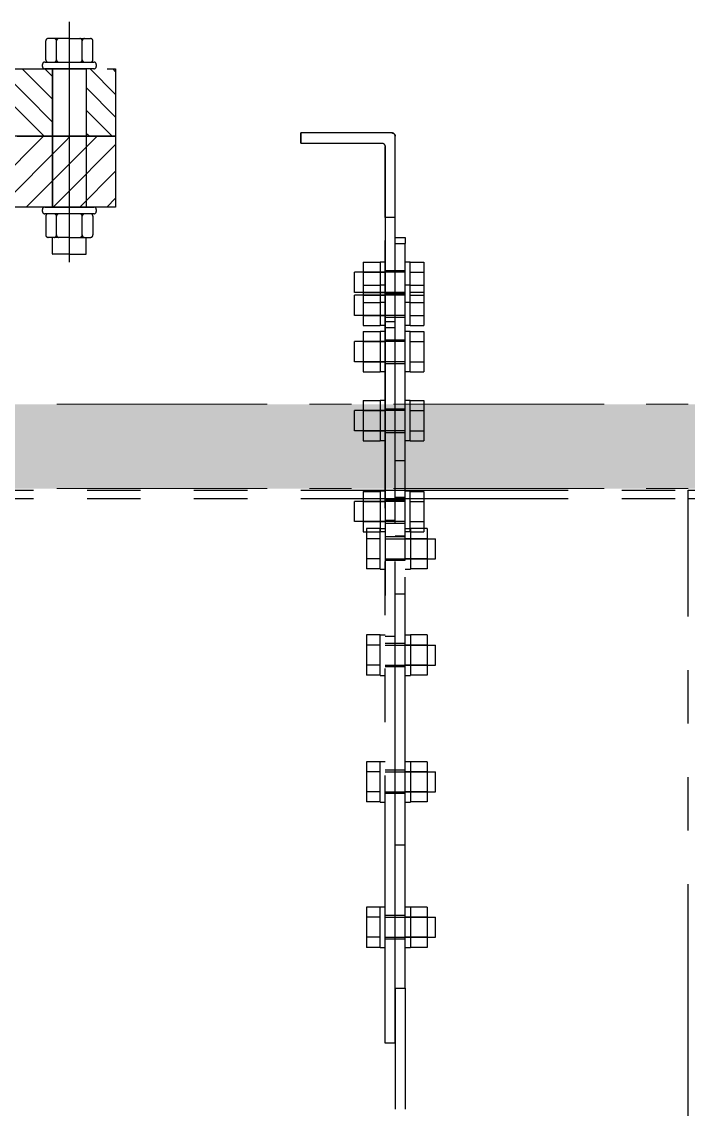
# Model space of a CAD drawing. Header units: millimetres. Extents: x -46397 to 283259, y -8690 to 23983.
# Drawn here: x 265593 to 265989, y 4138 to 4783 of the extents above; entities that cross this region are included whole.
import ezdxf
from ezdxf.enums import TextEntityAlignment as Align

# ---------------------------------------------------------------- set-up
doc = ezdxf.new("R2010")
doc.units = ezdxf.units.MM
doc.linetypes.add('CENTER', pattern=[2, 1.25, -0.25, 0.25, -0.25])
doc.linetypes.add('PHANTOM', pattern=[63.50000000000001, 31.75, -6.35, 6.35, -6.35, 6.35, -6.35])
doc.layers.add('DUONGTAM', color=1, linetype='CENTER', lineweight=0)
doc.styles.add('Tahoma', font='tahoma.ttf')
doc.styles.add('Text_nameplate', font='arial.ttf', dxfattribs={"width": 0.9, "height": 2.5})

# ---------------------------------------------------------------- blocks, each defined once
blk = doc.blocks.new('BO-1')
at = {"color": 251, "linetype": 'PHANTOM', "ltscale": 5}
for p, q in [((-1867.50000006042, 1125.377322271425), (-1867.50000006042, 1267.948230716157)), ((-1881.50000006042, 1245.432291718266), (-1881.50000006042, 1256.567708385905)), ((-1867.50000006042, 1258.000000052083), (-1880.067708395392, 1258.000000052085)), ((-1876.222527103469, 1258.00000005209), (-1876.317018332309, 1257.974681203628)), ((-1875.514181497711, 1258.000000052084), (-1875.992767447955, 1257.871763333207)), ((-1874.805835891922, 1258.000000052086), (-1875.766082690825, 1257.742702697785)), ((-1874.097490286164, 1258.000000052081), (-1875.591823091963, 1257.599594783538)), ((-1874.641907411482, 1257.664323289977), (-1875.454247515154, 1257.446657415219)), ((-1874.87810300992, 1257.411234237088), (-1875.345909841737, 1257.285885774286)), ((-1875.012837516697, 1257.185331601778), (-1875.262909943413, 1257.118324896983)), ((-1875.094080614304, 1256.973761946341), (-1875.203293201572, 1256.944498521785)), ((-1875.138178875786, 1256.772145219761), (-1875.166437804321, 1256.764573262686)), ((-1875.152844005032, 1245.432291718264), (-1875.15284400509, 1256.567708385903)), ((-1867.50000006042, 1258.000000052083), (-1854.932291725447, 1258.000000052083)), ((-1860.902509834705, 1258.000000052088), (-1859.408177028876, 1257.599594783543)), ((-1860.358092709415, 1257.664323289987), (-1859.545752605714, 1257.446657415224)), ((-1860.194164228917, 1258.000000052085), (-1859.233917430043, 1257.74270269779)), ((-1860.121897110948, 1257.411234237097), (-1859.654090279102, 1257.285885774293)), ((-1859.9871626042, 1257.185331601785), (-1859.737090177456, 1257.11832489699)), ((-1859.905919506535, 1256.973761946349), (-1859.796706919296, 1256.944498521792)), ((-1859.861821245053, 1256.772145219768), (-1859.833562316548, 1256.764573262692)), ((-1859.847156115837, 1245.432291718263), (-1859.847156115778, 1256.567708385902)), ((-1859.485818623129, 1258.000000052084), (-1859.007232672884, 1257.87176333321)), ((-1858.77747301737, 1258.00000005209), (-1858.68298178853, 1257.974681203631)), ((-1853.50000006042, 1245.432291718263), (-1853.50000006042, 1256.567708385902)), ((-2480.000000060187, 1240.000000004466), (-1840.00000006042, 1240.000000055165)), ((-1922.50909303411, 1240.000000055124), (-1882.509092981956, 1200.000000002912)), ((-1909.038708852517, 1240.000000055182), (-1877.50000006039, 1208.461291263114)), ((-1895.568324670865, 1240.000000055124), (-1877.500000060449, 1221.931675444708)), ((-1883.50000006042, 1241.432291718542), (-1883.50000006042, 1242.567708385781)), ((-1882.09794048933, 1240.000000055182), (-1877.50000006039, 1235.402059626301)), ((-1882.067708394112, 1244.000000052224), (-1867.50000006042, 1244.000000052225)), ((-1867.50000006042, 1240.000000052225), (-1882.067708394141, 1240.000000052224)), ((-1877.50000006042, 1240.000000052235), (-1857.50000006042, 1240.000000052235)), ((-1877.50000006042, 1157.999999950865), (-1877.50000006042, 1240.000000052235)), ((-1877.50000006042, 1240.000000052082), (-1877.50000006042, 1157.999999947803)), ((-1876.222527103586, 1244.000000052076), (-1876.31701833228, 1244.025318900497)), ((-1875.514181497827, 1244.000000052081), (-1875.992767447955, 1244.128236770928)), ((-1874.805835892068, 1244.000000052086), (-1875.766082690825, 1244.257297406352)), ((-1874.09749028628, 1244.000000052084), (-1875.591823091992, 1244.4004053206)), ((-1874.641907411482, 1244.335676814153), (-1875.454247515183, 1244.553342688921)), ((-1874.878103009862, 1244.588765867037), (-1875.345909841766, 1244.714114329854)), ((-1875.012837516639, 1244.814668502344), (-1875.262909943442, 1244.881675207157)), ((-1875.094080614275, 1245.02623815778), (-1875.203293201601, 1245.055501582356)), ((-1875.138178875757, 1245.22785488436), (-1875.16643780435, 1245.235426841456)), ((-1867.50000006042, 1244.000000052225), (-1852.932291726727, 1244.000000052224)), ((-1852.932291726698, 1240.000000052224), (-1867.50000006042, 1240.000000052225)), ((-1860.902509834646, 1244.000000052086), (-1859.408177028876, 1244.400405320614)), ((-1860.358092709357, 1244.33567681418), (-1859.545752605714, 1244.553342688936)), ((-1860.194164228888, 1244.000000052081), (-1859.233917430043, 1244.257297406364)), ((-1860.121897110977, 1244.588765867059), (-1859.654090279131, 1244.714114329869)), ((-1859.98716260423, 1244.814668502365), (-1859.737090177427, 1244.881675207173)), ((-1859.905919506564, 1245.0262381578), (-1859.796706919267, 1245.055501582372)), ((-1859.86182124514, 1245.227854884378), (-1859.833562316548, 1245.235426841473)), ((-1859.485818623099, 1244.000000052083), (-1859.007232672942, 1244.128236770938)), ((-1858.777473017311, 1244.000000052085), (-1858.682981788617, 1244.025318900504)), ((-1857.50000006042, 1240.000000052235), (-1857.50000006042, 1157.999999950856)), ((-1857.50000006042, 1240.000000052082), (-1857.50000006042, 1157.999999947803)), ((-1855.157172126084, 1240.000000055124), (-1840.000000060565, 1224.842827989605)), ((-1851.50000006042, 1242.567708385781), (-1851.50000006042, 1241.432291718542)), ((-1841.686787944433, 1240.000000055066), (-1840.000000060565, 1238.313212171198)), ((-1840.00000006042, 1240.000000055165), (-1840.000000060652, 1157.999999950857)), ((-1857.500000060449, 1228.872443807895), (-1840.000000060507, 1211.372443807953)), ((-1857.500000060449, 1215.402059626301), (-1842.097940437059, 1200.00000000297)), ((-1857.500000060449, 1201.931675444708), (-1855.568324618769, 1200.000000003028)), ((-1840.00000006042, 1200.000000003011), (-2480.000000060187, 1200.000000003011)), ((-1924.864339106367, 1157.999999950838), (-1882.864339054184, 1200.000000003014)), ((-1908.954436529661, 1157.999999950852), (-1870.00000006039, 1196.954436420115)), ((-1898.50000006042, 1200.000000003011), (-1840.000000060652, 1200.000000003011)), ((-1883.500000060303, 1200.000000003011), (-1883.500000060303, 1200.000000003011)), ((-1870.00000006039, 1196.954436420115), (-1866.954436477507, 1200.000000002999)), ((-1870.00000006042, 1181.044533843416), (-1851.044533900829, 1200.000000003006)), ((-1870.00000006039, 1165.134631266724), (-1840.00000006039, 1195.134631266724)), ((-1893.044533952983, 1157.999999950845), (-1870.00000006042, 1181.044533843416)), ((-1861.224728799571, 1157.999999950845), (-1840.00000006039, 1179.224728690025)), ((-1877.134631376277, 1157.999999950838), (-1870.00000006039, 1165.134631266724)), ((-1845.314826222864, 1157.999999950845), (-1840.00000006039, 1163.314826113333)), ((-1840.000000060652, 1157.999999950857), (-1931.500000060536, 1157.999999950857)), ((-1883.50000006042, 1155.432291617186), (-1883.50000006042, 1156.567708284425)), ((-1882.067708394141, 1157.999999950868), (-1867.50000006042, 1157.99999995087)), ((-1857.50000006042, 1157.999999950856), (-1877.50000006042, 1157.999999950865)), ((-1867.50000006042, 1157.99999995087), (-1852.932291726727, 1157.999999950868)), ((-1851.50000006042, 1156.567708284425), (-1851.50000006042, 1155.432291617186)), ((-1867.50000006042, 1153.99999995087), (-1882.067708394141, 1153.999999950868)), ((-1881.500000060449, 1152.567708281659), (-1881.500000060449, 1141.432291613989)), ((-1876.222527103702, 1153.999999947777), (-1876.317018332309, 1153.97468109938)), ((-1875.514181497914, 1153.999999947778), (-1875.992767447984, 1153.871763228952)), ((-1874.805835892126, 1153.99999994778), (-1875.766082690854, 1153.742702593528)), ((-1874.097490286338, 1153.999999947782), (-1875.591823091992, 1153.59959467928)), ((-1874.641907411366, 1153.664323185749), (-1875.454247515154, 1153.446657310961)), ((-1874.878103009833, 1153.411234132859), (-1875.345909841766, 1153.285885670027)), ((-1875.01283751661, 1153.185331497548), (-1875.262909943442, 1153.118324792724)), ((-1875.094080614246, 1152.973761842111), (-1875.203293201601, 1152.944498417526)), ((-1875.138178875728, 1152.772145115531), (-1875.16643780435, 1152.764573158426)), ((-1875.152844005002, 1141.432291613959), (-1875.152844005119, 1152.567708281658)), ((-1852.932291726727, 1153.999999950868), (-1867.50000006042, 1153.99999995087)), ((-1854.932291625882, 1153.99999994782), (-1867.50000006042, 1153.999999947821)), ((-1860.90250983453, 1153.999999947784), (-1859.408177028876, 1153.59959467928)), ((-1860.358092709474, 1153.664323185751), (-1859.545752605685, 1153.446657310962)), ((-1860.194164228742, 1153.999999947782), (-1859.233917430043, 1153.742702593529)), ((-1860.121897111036, 1153.41123413286), (-1859.654090279102, 1153.285885670028)), ((-1859.987162604288, 1153.185331497549), (-1859.737090177427, 1153.118324792725)), ((-1859.905919506622, 1152.973761842113), (-1859.796706919267, 1152.944498417527)), ((-1859.86182124514, 1152.772145115532), (-1859.833562316519, 1152.764573158427)), ((-1859.847156115866, 1141.432291613956), (-1859.847156115749, 1152.567708281656)), ((-1859.485818622954, 1153.99999994778), (-1859.007232672884, 1153.871763228952)), ((-1858.777473017166, 1153.999999947778), (-1858.682981788559, 1153.97468109938)), ((-1853.50000006042, 1152.567708281656), (-1853.50000006042, 1141.432291613985)), ((-1867.500000060449, 1139.999999947808), (-1880.067708394869, 1139.999999947824)), ((-1877.50000006042, 1130.199999950871), (-1877.50000006042, 1139.999999947821)), ((-1876.222527103702, 1139.999999947808), (-1876.317018332338, 1140.025318796208)), ((-1875.514181497914, 1139.999999947806), (-1875.992767447984, 1140.128236666638)), ((-1874.805835892155, 1139.999999947811), (-1875.766082690854, 1140.257297302061)), ((-1874.097490286367, 1139.999999947809), (-1875.591823092022, 1140.40040521631)), ((-1874.641907411366, 1140.335676709824), (-1875.454247515212, 1140.553342584629)), ((-1874.878103009803, 1140.588765762719), (-1875.345909841766, 1140.714114225563)), ((-1875.01283751658, 1140.814668398032), (-1875.262909943471, 1140.881675102866)), ((-1875.094080614246, 1141.026238053471), (-1875.20329320163, 1141.055501478063)), ((-1875.138178875728, 1141.227854780053), (-1875.166437804379, 1141.235426737164)), ((-1867.50000006042, 1139.999999947808), (-1854.932291726, 1139.99999994782)), ((-1860.902509834588, 1139.999999947798), (-1859.408177028847, 1140.400405216319)), ((-1860.358092709474, 1140.335676709843), (-1859.545752605685, 1140.553342584639)), ((-1860.1941642288, 1139.999999947801), (-1859.233917430014, 1140.257297302069)), ((-1860.121897111065, 1140.588765762734), (-1859.654090279102, 1140.714114225573)), ((-1859.987162604288, 1140.814668398045), (-1859.737090177397, 1140.881675102877)), ((-1859.905919506622, 1141.026238053484), (-1859.796706919238, 1141.055501478074)), ((-1859.861821245169, 1141.227854780065), (-1859.833562316519, 1141.235426737175)), ((-1859.485818623012, 1139.999999947803), (-1859.007232672913, 1140.128236666644)), ((-1858.777473017253, 1139.999999947797), (-1858.682981788559, 1140.025318796212)), ((-1857.50000006042, 1130.199999950871), (-1857.50000006042, 1139.999999947796)), ((-1867.50000006042, 1129.999999950871), (-1877.300000060408, 1129.999999950871)), ((-1867.50000006042, 1129.999999950871), (-1857.700000060402, 1129.999999950871))]:
    blk.add_line(p, q, dxfattribs=at)
at = {"color": 251, "linetype": 'PHANTOM', "ltscale": 5, "extrusion": (2.288475490443933e-17, 1, 0)}
for p, q in [((-1730.032683191996, 1195.999910578276), (-1730.032683191996, 1201.999910578276)), ((-1676.032683191996, 1201.999910578276), (-1730.032683191996, 1201.999910578276)), ((-1730.032683191996, 1195.999910578276), (-1724.034517256747, 1195.999910578276)), ((-1724.034517256747, 1195.999910578276), (-1682.032683191996, 1195.999910578276)), ((-1680.032683191996, 1193.999910578276), (-1680.032683191996, 1086.278233945444)), ((-1674.032683191996, 1086.278233945444), (-1674.032683191996, 1199.999910578276)), ((-1674.032683191996, 1139.999999999963), (-1668.032683191996, 1139.999999999963)), ((-1674.032683191996, 985.9008071523408), (-1674.032683191996, 1136.441992159577)), ((-1674.032683191996, 1136.441992159577), (-1668.032683191996, 1136.441992159577)), ((-1668.032683191996, 1139.999999999963), (-1668.032683191996, 1136.441992159576)), ((-1668.032683191996, 985.9008071523408), (-1668.032683191996, 1136.441992159577)), ((-1693.032683191966, 1125.346187185535), (-1693.032683191966, 1119.368687185535)), ((-1693.032683191966, 1125.346187185535), (-1683.032683191966, 1125.346187185535)), ((-1683.032683191966, 1125.391187185534), (-1683.032683191966, 1101.391187185534)), ((-1680.032683191966, 1125.391187185535), (-1683.032683191966, 1125.391187185535)), ((-1665.032683191966, 1125.391187185535), (-1668.032683191966, 1125.391187185535)), ((-1665.032683191966, 1101.391187185535), (-1665.032683191966, 1125.391187185535)), ((-1665.032683191966, 1125.346187185535), (-1657.032683191966, 1125.346187185535)), ((-1657.032683191966, 1125.346187185535), (-1657.032683191966, 1119.368687185535)), ((-1698.254598082131, 1107.391187185534), (-1698.254598082131, 1119.391187185534)), ((-1693.032683191966, 1119.391187185534), (-1698.254598082131, 1119.391187185534)), ((-1668.032683191996, 1119.391187185534), (-1693.032683191966, 1119.391187185534)), ((-1693.032683191966, 1119.391187185535), (-1680.032683191966, 1119.391187185535)), ((-1693.032683191966, 1119.368687185535), (-1693.032683191966, 1107.413687185535)), ((-1693.032683191966, 1119.368687185535), (-1683.032683191966, 1119.368687185535)), ((-1680.032683191996, 1120.391187185534), (-1674.032683191996, 1120.391187185534)), ((-1674.032683191996, 1120.391187185534), (-1668.032683191996, 1120.391187185534)), ((-1665.032683191966, 1119.368687185535), (-1657.032683191966, 1119.368687185535)), ((-1657.032683191966, 1119.368687185535), (-1657.032683191966, 1107.413687185535)), ((-1693.032683191966, 1111.658457609801), (-1683.032683191966, 1111.658457609801)), ((-1680.032683191996, 1111.703457609802), (-1683.032683191996, 1111.703457609802)), ((-1665.032683191996, 1111.703457609802), (-1668.032683191996, 1111.703457609802)), ((-1665.032683191966, 1111.658457609801), (-1657.032683191966, 1111.658457609801)), ((-1693.032683191966, 1107.391187185534), (-1698.254598082131, 1107.391187185534)), ((-1698.254598082131, 1093.703457609801), (-1698.254598082131, 1105.703457609801)), ((-1693.032683191996, 1105.703457609801), (-1698.254598082131, 1105.703457609801)), ((-1693.032683191966, 1107.413687185535), (-1693.032683191966, 1101.436187185535)), ((-1693.032683191966, 1107.413687185535), (-1683.032683191966, 1107.413687185535)), ((-1668.032683191996, 1107.391187185534), (-1693.032683191966, 1107.391187185534)), ((-1693.032683191966, 1107.391187185535), (-1680.032683191966, 1107.391187185535)), ((-1668.032683191996, 1105.703457609801), (-1693.032683191996, 1105.703457609801)), ((-1693.032683191996, 1105.703457609802), (-1680.032683191996, 1105.703457609802)), ((-1693.032683191966, 1105.680957609802), (-1683.032683191966, 1105.680957609802)), ((-1680.032683191996, 1106.703457609801), (-1674.032683191996, 1106.703457609801)), ((-1680.032683191996, 1106.391187185533), (-1674.032683191996, 1106.391187185533)), ((-1674.032683191996, 1106.703457609801), (-1668.032683191996, 1106.703457609801)), ((-1674.032683191996, 1106.391187185533), (-1668.032683191996, 1106.391187185533)), ((-1665.032683191966, 1107.413687185535), (-1657.032683191966, 1107.413687185535)), ((-1665.032683191966, 1105.6809576098), (-1657.032683191966, 1105.6809576098)), ((-1657.032683191966, 1107.413687185535), (-1657.032683191966, 1101.436187185535)), ((-1693.032683191966, 1101.436187185534), (-1693.032683191966, 1093.725957609802)), ((-1693.032683191966, 1101.436187185535), (-1683.032683191966, 1101.436187185535)), ((-1683.032683191966, 1101.391187185533), (-1683.032683191966, 1087.703457609801)), ((-1680.032683191966, 1101.391187185535), (-1683.032683191966, 1101.391187185535)), ((-1665.032683191966, 1101.391187185535), (-1668.032683191966, 1101.391187185535)), ((-1665.032683191966, 1101.436187185535), (-1657.032683191966, 1101.436187185535)), ((-1665.032683191966, 1087.703457609795), (-1665.032683191966, 1101.391187185534)), ((-1657.032683191966, 1101.436187185534), (-1657.032683191966, 1093.7259576098)), ((-1693.032683191996, 1093.703457609801), (-1698.254598082131, 1093.703457609801)), ((-1693.032683191966, 1093.725957609803), (-1693.032683191966, 1087.748457609803)), ((-1693.032683191966, 1093.725957609803), (-1683.032683191966, 1093.725957609803)), ((-1668.032683191996, 1093.703457609801), (-1693.032683191996, 1093.703457609801)), ((-1693.032683191996, 1093.703457609802), (-1680.032683191996, 1093.703457609802)), ((-1680.032683191996, 1092.7034576098), (-1674.032683191996, 1092.7034576098)), ((-1674.032683191996, 1092.7034576098), (-1668.032683191996, 1092.7034576098)), ((-1665.032683191966, 1093.725957609802), (-1657.032683191966, 1093.725957609802)), ((-1657.032683191966, 1093.725957609802), (-1657.032683191966, 1087.748457609802)), ((-1693.032683191966, 1087.748457609803), (-1683.032683191966, 1087.748457609803)), ((-1693.032683191966, 1084.163993369586), (-1693.032683191966, 1078.186493369585)), ((-1693.032683191966, 1084.163993369586), (-1683.032683191966, 1084.163993369586)), ((-1680.032683191996, 1087.703457609802), (-1683.032683191996, 1087.703457609802)), ((-1683.032683191966, 1084.208993369586), (-1683.032683191966, 1060.208993369586)), ((-1680.032683191966, 1084.208993369587), (-1683.032683191966, 1084.208993369587)), ((-1674.032683191996, 1089.999999999963), (-1680.032683191996, 1089.999999999963)), ((-1680.032683191996, 1086.278233945443), (-1680.032683191996, 903.2559379734171)), ((-1674.032683191996, 1086.278233945444), (-1680.032683191996, 1086.278233945444)), ((-1665.032683191996, 1087.703457609802), (-1668.032683191996, 1087.703457609802)), ((-1665.032683191996, 1084.20899336959), (-1668.032683191996, 1084.20899336959)), ((-1665.032683191966, 1087.748457609802), (-1657.032683191966, 1087.748457609802)), ((-1665.032683191966, 1060.208993369589), (-1665.032683191966, 1084.208993369589)), ((-1665.032683191966, 1084.163993369589), (-1657.032683191966, 1084.163993369589)), ((-1657.032683191966, 1084.163993369589), (-1657.032683191966, 1078.186493369588)), ((-1698.254598082131, 1066.208993369587), (-1698.254598082131, 1078.208993369587)), ((-1693.032683191966, 1078.208993369587), (-1698.254598082131, 1078.208993369587)), ((-1668.032683191996, 1078.208993369587), (-1693.032683191966, 1078.208993369587)), ((-1693.032683191966, 1078.208993369587), (-1680.032683191966, 1078.208993369587)), ((-1693.032683191966, 1078.186493369587), (-1693.032683191966, 1066.231493369587)), ((-1693.032683191966, 1078.186493369587), (-1683.032683191966, 1078.186493369587)), ((-1680.032683191996, 1079.208993369587), (-1674.032683191996, 1079.208993369587)), ((-1674.032683191996, 1079.208993369587), (-1668.032683191996, 1079.208993369587)), ((-1665.032683191966, 1078.186493369588), (-1657.032683191966, 1078.186493369588)), ((-1657.032683191966, 1078.186493369588), (-1657.032683191966, 1066.231493369588)), ((-1693.032683191966, 1066.208993369587), (-1698.254598082131, 1066.208993369587)), ((-1693.032683191966, 1066.231493369587), (-1693.032683191966, 1060.253993369586)), ((-1693.032683191966, 1066.231493369587), (-1683.032683191966, 1066.231493369587)), ((-1668.032683191996, 1066.208993369587), (-1693.032683191966, 1066.208993369587)), ((-1693.032683191966, 1066.208993369587), (-1680.032683191966, 1066.208993369587)), ((-1680.032683191996, 1065.208993369586), (-1674.032683191996, 1065.208993369586)), ((-1674.032683191996, 1065.208993369586), (-1668.032683191996, 1065.208993369586)), ((-1665.032683191966, 1066.231493369588), (-1657.032683191966, 1066.231493369588)), ((-1657.032683191966, 1066.231493369588), (-1657.032683191966, 1060.253993369588)), ((-1693.032683191966, 1060.253993369586), (-1683.032683191966, 1060.253993369586)), ((-1680.032683191966, 1060.208993369587), (-1683.032683191966, 1060.208993369587)), ((-1665.032683191996, 1060.20899336959), (-1668.032683191996, 1060.20899336959)), ((-1665.032683191966, 1060.253993369589), (-1657.032683191966, 1060.253993369589)), ((-1693.032683191966, 1043.207986407211), (-1693.032683191966, 1037.23048640721)), ((-1693.032683191966, 1043.207986407211), (-1683.032683191966, 1043.207986407211)), ((-1683.032683191966, 1043.252986407211), (-1683.032683191966, 1019.252986407211)), ((-1680.032683191966, 1043.252986407212), (-1683.032683191966, 1043.252986407212)), ((-1665.032683191996, 1043.252986407212), (-1668.032683191996, 1043.252986407212)), ((-1665.032683191966, 1019.252986407211), (-1665.032683191966, 1043.252986407211)), ((-1665.032683191966, 1043.207986407211), (-1657.032683191966, 1043.207986407211)), ((-1657.032683191966, 1043.207986407211), (-1657.032683191966, 1037.23048640721)), ((-1698.254598082131, 1025.252986407213), (-1698.254598082131, 1037.252986407213)), ((-1693.032683191966, 1037.252986407213), (-1698.254598082131, 1037.252986407213)), ((-1668.032683191996, 1037.252986407213), (-1693.032683191966, 1037.252986407213)), ((-1693.032683191966, 1037.252986407212), (-1680.032683191966, 1037.252986407212)), ((-1693.032683191966, 1037.230486407212), (-1693.032683191966, 1025.275486407212)), ((-1693.032683191966, 1037.230486407212), (-1683.032683191966, 1037.230486407212)), ((-1680.032683191996, 1038.252986407211), (-1674.032683191996, 1038.252986407211)), ((-1674.032683191996, 1038.252986407211), (-1668.032683191996, 1038.252986407211)), ((-1665.032683191966, 1037.23048640721), (-1657.032683191966, 1037.23048640721)), ((-1657.032683191966, 1037.23048640721), (-1657.032683191966, 1025.27548640721)), ((-1693.032683191966, 1025.252986407213), (-1698.254598082131, 1025.252986407213)), ((-1693.032683191966, 1025.275486407212), (-1693.032683191966, 1019.297986407211)), ((-1693.032683191966, 1025.275486407212), (-1683.032683191966, 1025.275486407212)), ((-1668.032683191996, 1025.252986407213), (-1693.032683191966, 1025.252986407213)), ((-1693.032683191966, 1025.252986407212), (-1680.032683191966, 1025.252986407212)), ((-1680.032683191996, 1024.252986407209), (-1674.032683191996, 1024.252986407209)), ((-1674.032683191996, 1024.252986407209), (-1668.032683191996, 1024.252986407209)), ((-1665.032683191966, 1025.27548640721), (-1657.032683191966, 1025.27548640721)), ((-1657.032683191966, 1025.27548640721), (-1657.032683191966, 1019.297986407209)), ((-1693.032683191966, 1019.297986407211), (-1683.032683191966, 1019.297986407211)), ((-1680.032683191966, 1019.252986407212), (-1683.032683191966, 1019.252986407212)), ((-1665.032683191996, 1019.252986407212), (-1668.032683191996, 1019.252986407212)), ((-1665.032683191966, 1019.297986407211), (-1657.032683191966, 1019.297986407211)), ((-3000.000000055094, 989.9999999999613), (-1500.000000055035, 989.9999999999613)), ((-1693.032683191996, 989.3046378167323), (-1693.032683191996, 983.3271378167315)), ((-1693.032683191996, 989.3046378167323), (-1683.032683191996, 989.3046378167323)), ((-1683.032683191996, 989.3496378167324), (-1683.032683191996, 965.3496378167324)), ((-1680.032683191996, 989.3496378167324), (-1683.032683191996, 989.3496378167324)), ((-1674.032683191996, 989.9999999999632), (-1668.032683191996, 989.9999999999632)), ((-1665.032683191996, 989.349637816736), (-1668.032683191996, 989.349637816736)), ((-1665.032683191996, 965.349637816736), (-1665.032683191996, 989.349637816736)), ((-1665.032683191996, 989.304637816736), (-1657.032683191996, 989.304637816736)), ((-1657.032683191996, 989.304637816736), (-1657.032683191996, 983.3271378167351)), ((-1500.000000055035, -989.9999999991292), (-1500.000000055035, 989.9999999999613)), ((-1500.000000054977, -989.9999999991292), (-1500.000000054977, 989.9999999999613)), ((-1500.000000054977, 989.9999999999613), (-5.49189280718565e-08, 989.9999999999613)), ((-3000.000000055094, 984.9999999999613), (-1500.000000055035, 984.9999999999613)), ((-1698.254598082131, 971.3496378167342), (-1698.254598082131, 983.3496378167342)), ((-1693.032683191996, 983.3496378167342), (-1698.254598082131, 983.3496378167342)), ((-1668.032683191996, 983.3496378167342), (-1693.032683191996, 983.3496378167342)), ((-1693.032683191996, 983.3496378167324), (-1680.032683191996, 983.3496378167324)), ((-1693.032683191996, 983.3271378167333), (-1693.032683191996, 971.3721378167334)), ((-1693.032683191996, 983.3271378167333), (-1683.032683191996, 983.3271378167333)), ((-1680.032683191996, 984.3496378167333), (-1674.032683191996, 984.3496378167333)), ((-1674.032683191996, 985.9008071523417), (-1668.032683191996, 985.9008071523417)), ((-1674.032683191996, 779.6610093394597), (-1674.032683191996, 985.9008071523417)), ((-1674.032683191996, 984.3496378167333), (-1668.032683191996, 984.3496378167333)), ((-1668.032683191996, 779.6610093394597), (-1668.032683191996, 985.9008071523417)), ((-1665.032683191996, 983.3271378167351), (-1657.032683191996, 983.3271378167351)), ((-1657.032683191996, 983.3271378167351), (-1657.032683191996, 971.3721378167352)), ((-1500.000000054977, 984.9999999999613), (-5.49189280718565e-08, 984.9999999999613)), ((-1693.032683191996, 971.3496378167342), (-1698.254598082131, 971.3496378167342)), ((-1693.032683191996, 971.3721378167334), (-1693.032683191996, 965.3946378167325)), ((-1693.032683191996, 971.3721378167334), (-1683.032683191996, 971.3721378167334)), ((-1668.032683191996, 971.3496378167342), (-1693.032683191996, 971.3496378167342)), ((-1693.032683191996, 971.3496378167324), (-1680.032683191996, 971.3496378167324)), ((-1680.032683191996, 970.3496378167315), (-1674.032683191996, 970.3496378167315)), ((-1674.032683191996, 970.3496378167324), (-1668.032683191996, 970.3496378167324)), ((-1665.032683191996, 971.3721378167352), (-1657.032683191996, 971.3721378167352)), ((-1657.032683191996, 971.3721378167352), (-1657.032683191996, 965.3946378167343)), ((-1693.032683191996, 965.3946378167325), (-1683.032683191996, 965.3946378167325)), ((-1680.032683191996, 965.3496378167324), (-1683.032683191996, 965.3496378167324)), ((-1674.032683191996, 963.0011887242104), (-1668.032683191996, 963.0011887242104)), ((-1665.032683191996, 965.349637816736), (-1668.032683191996, 965.349637816736)), ((-1665.032683191996, 965.3946378167361), (-1657.032683191996, 965.3946378167361)), ((-1674.032683191996, 903.2559379734171), (-1680.032683191996, 903.2559379734171)), ((-1674.032683191996, 779.6610093394597), (-1668.032683191996, 779.6610093394597))]:
    blk.add_line(p, q, dxfattribs=at)
at = {"color": 251, "linetype": 'PHANTOM', "ltscale": 5, "extrusion": (-2.288475490443933e-17, 1, 0)}
for p, q in [((-1730.010849102982, 1201.999910578281), (-1730.010849102982, 1196.002677100733)), ((-1676.030849127244, 1201.999910578281), (-1730.010849102982, 1201.999910578281)), ((-1730.010849102982, 1196.002677100733), (-1682.030849127244, 1196.002677100733)), ((-1680.030849127244, 1151.798377809166), (-1680.030849127244, 1194.002677100733)), ((-1674.030849127244, 1151.798377809166), (-1674.030849127244, 1199.999910578266)), ((-1680.030849127244, 661.9062383046817), (-1680.030849127244, 1151.798377809166)), ((-1674.030849127244, 1151.798377809166), (-1680.030849127244, 1151.798377809166)), ((-1674.030849127244, 661.9062383046817), (-1674.030849127244, 1151.798377809166)), ((-1674.030849127244, 1007.546025356058), (-1668.030849127244, 1007.546025356059)), ((-1668.030849127244, 694.56931201208), (-1668.030849127244, 1007.546025356059)), ((-1674.030849127244, 971.9954026728606), (-1680.030849127244, 971.9954026728606)), ((-1691.030849127244, 967.1993552653389), (-1691.030849127244, 961.221855265338)), ((-1683.030849127244, 967.1993552653389), (-1691.030849127244, 967.1993552653389)), ((-1683.030849127244, 943.2443552653408), (-1683.030849127244, 967.2443552653408)), ((-1683.030849127244, 967.2443552653408), (-1680.030849127244, 967.2443552653408)), ((-1674.030849127244, 962.2443552653408), (-1680.030849127244, 962.2443552653408)), ((-1668.030849127244, 962.2443552653408), (-1674.030849127244, 962.2443552653408)), ((-1668.030849127244, 967.2443552653372), (-1665.030849127244, 967.2443552653372)), ((-1665.030849127244, 967.2443552653372), (-1665.030849127244, 943.2443552653372)), ((-1655.030849127244, 967.1993552653353), (-1665.030849127244, 967.1993552653353)), ((-1655.030849127244, 967.1993552653353), (-1655.030849127244, 961.2218552653344)), ((-1691.030849127244, 961.221855265338), (-1691.030849127244, 949.2668552653363)), ((-1683.030849127244, 961.221855265338), (-1691.030849127244, 961.221855265338)), ((-1680.030849127244, 961.2443552653408), (-1655.030849127244, 961.2443552653408)), ((-1655.030849127244, 961.2443552653372), (-1668.030849127244, 961.2443552653372)), ((-1655.030849127244, 961.2218552653344), (-1665.030849127244, 961.2218552653344)), ((-1655.030849127244, 961.2443552653408), (-1650.030849127244, 961.2443552653408)), ((-1655.030849127244, 961.2218552653344), (-1655.030849127244, 949.2668552653327)), ((-1650.030849127244, 949.2443552653408), (-1650.030849127244, 961.2443552653408)), ((-1691.030849127244, 949.2668552653399), (-1691.030849127244, 943.289355265339)), ((-1683.030849127244, 949.2668552653399), (-1691.030849127244, 949.2668552653399)), ((-1680.030849127244, 949.2443552653408), (-1655.030849127244, 949.2443552653408)), ((-1655.030849127244, 949.2443552653372), (-1668.030849127244, 949.2443552653372)), ((-1655.030849127244, 949.2668552653363), (-1665.030849127244, 949.2668552653363)), ((-1655.030849127244, 949.2668552653363), (-1655.030849127244, 943.2893552653354)), ((-1655.030849127244, 949.2443552653408), (-1650.030849127244, 949.2443552653408)), ((-1683.030849127244, 943.289355265339), (-1691.030849127244, 943.289355265339)), ((-1683.030849127244, 943.2443552653408), (-1680.030849127244, 943.2443552653408)), ((-1674.030849127244, 948.2443552653408), (-1680.030849127244, 948.2443552653408)), ((-1668.030849127244, 948.2443552653408), (-1674.030849127244, 948.2443552653408)), ((-1668.030849127244, 943.2443552653372), (-1665.030849127244, 943.2443552653372)), ((-1655.030849127244, 943.2893552653354), (-1665.030849127244, 943.2893552653354)), ((-1674.030849127244, 928.5931151239997), (-1668.030849127244, 928.5931151239997)), ((-1691.030849127244, 904.1016689031335), (-1691.030849127244, 898.1241689031326)), ((-1683.030849127244, 904.1016689031335), (-1691.030849127244, 904.1016689031335)), ((-1683.030849127244, 880.1466689031354), (-1683.030849127244, 904.1466689031354)), ((-1683.030849127244, 904.1466689031354), (-1680.030849127244, 904.1466689031354)), ((-1668.030849127244, 904.1466689031317), (-1665.030849127244, 904.1466689031317)), ((-1665.030849127244, 904.1466689031317), (-1665.030849127244, 880.1466689031317)), ((-1655.030849127244, 904.1016689031298), (-1665.030849127244, 904.1016689031298)), ((-1655.030849127244, 904.1016689031298), (-1655.030849127244, 898.124168903129)), ((-1691.030849127244, 898.1241689031326), (-1691.030849127244, 886.1691689031309)), ((-1683.030849127244, 898.1241689031326), (-1691.030849127244, 898.1241689031326)), ((-1674.030849127244, 899.1466689031336), (-1680.030849127244, 899.1466689031336)), ((-1680.030849127244, 898.1466689031336), (-1655.030849127244, 898.1466689031336)), ((-1668.030849127244, 899.1466689031336), (-1674.030849127244, 899.1466689031336)), ((-1655.030849127244, 898.1466689031317), (-1668.030849127244, 898.1466689031317)), ((-1655.030849127244, 898.124168903129), (-1665.030849127244, 898.124168903129)), ((-1655.030849127244, 898.1466689031336), (-1650.030849127244, 898.1466689031336)), ((-1655.030849127244, 898.124168903129), (-1655.030849127244, 886.1691689031272)), ((-1650.030849127244, 886.1466689031336), (-1650.030849127244, 898.1466689031336)), ((-1691.030849127244, 886.1691689031345), (-1691.030849127244, 880.1916689031336)), ((-1683.030849127244, 886.1691689031345), (-1691.030849127244, 886.1691689031345)), ((-1680.030849127244, 886.1466689031336), (-1655.030849127244, 886.1466689031336)), ((-1674.030849127244, 885.1466689031336), (-1680.030849127244, 885.1466689031336)), ((-1668.030849127244, 885.1466689031336), (-1674.030849127244, 885.1466689031336)), ((-1655.030849127244, 886.1466689031317), (-1668.030849127244, 886.1466689031317)), ((-1655.030849127244, 886.1691689031309), (-1665.030849127244, 886.1691689031309)), ((-1655.030849127244, 886.1691689031309), (-1655.030849127244, 880.19166890313)), ((-1655.030849127244, 886.1466689031336), (-1650.030849127244, 886.1466689031336)), ((-1683.030849127244, 880.1916689031336), (-1691.030849127244, 880.1916689031336)), ((-1683.030849127244, 880.1466689031354), (-1680.030849127244, 880.1466689031354)), ((-1668.030849127244, 880.1466689031317), (-1665.030849127244, 880.1466689031317)), ((-1655.030849127244, 880.19166890313), (-1665.030849127244, 880.19166890313)), ((-1691.030849127244, 828.9216396943252), (-1691.030849127244, 822.9441396943243)), ((-1683.030849127244, 828.9216396943252), (-1691.030849127244, 828.9216396943252)), ((-1683.030849127244, 804.9666396943271), (-1683.030849127244, 828.9666396943271)), ((-1683.030849127244, 828.9666396943271), (-1680.030849127244, 828.9666396943271)), ((-1668.030849127244, 828.9666396943235), (-1665.030849127244, 828.9666396943235)), ((-1665.030849127244, 828.9666396943235), (-1665.030849127244, 804.9666396943235)), ((-1655.030849127244, 828.9216396943216), (-1665.030849127244, 828.9216396943216)), ((-1655.030849127244, 828.9216396943216), (-1655.030849127244, 822.9441396943207)), ((-1691.030849127244, 822.9441396943243), (-1691.030849127244, 810.9891396943226)), ((-1683.030849127244, 822.9441396943243), (-1691.030849127244, 822.9441396943243)), ((-1674.030849127244, 823.966639694328), (-1680.030849127244, 823.966639694328)), ((-1680.030849127244, 822.966639694328), (-1655.030849127244, 822.966639694328)), ((-1668.030849127244, 823.966639694328), (-1674.030849127244, 823.966639694328)), ((-1655.030849127244, 822.9666396943235), (-1668.030849127244, 822.9666396943235)), ((-1655.030849127244, 822.9441396943207), (-1665.030849127244, 822.9441396943207)), ((-1655.030849127244, 822.966639694328), (-1650.030849127244, 822.966639694328)), ((-1655.030849127244, 822.9441396943207), (-1655.030849127244, 810.989139694319)), ((-1650.030849127244, 810.966639694328), (-1650.030849127244, 822.966639694328)), ((-1691.030849127244, 810.9891396943262), (-1691.030849127244, 805.0116396943254)), ((-1683.030849127244, 810.9891396943262), (-1691.030849127244, 810.9891396943262)), ((-1680.030849127244, 810.966639694328), (-1655.030849127244, 810.966639694328)), ((-1674.030849127244, 809.966639694328), (-1680.030849127244, 809.966639694328)), ((-1668.030849127244, 809.966639694328), (-1674.030849127244, 809.966639694328)), ((-1655.030849127244, 810.9666396943235), (-1668.030849127244, 810.9666396943235)), ((-1655.030849127244, 810.9891396943226), (-1665.030849127244, 810.9891396943226)), ((-1655.030849127244, 810.9891396943226), (-1655.030849127244, 805.0116396943217)), ((-1655.030849127244, 810.966639694328), (-1650.030849127244, 810.966639694328)), ((-1683.030849127244, 805.0116396943254), (-1691.030849127244, 805.0116396943254)), ((-1683.030849127244, 804.9666396943271), (-1680.030849127244, 804.9666396943271)), ((-1668.030849127244, 804.9666396943235), (-1665.030849127244, 804.9666396943235)), ((-1655.030849127244, 805.0116396943217), (-1665.030849127244, 805.0116396943217)), ((-1691.030849127244, 742.6746186312944), (-1691.030849127244, 736.6971186312935)), ((-1683.030849127244, 742.6746186312944), (-1691.030849127244, 742.6746186312944)), ((-1683.030849127244, 718.7196186312963), (-1683.030849127244, 742.7196186312963)), ((-1683.030849127244, 742.7196186312963), (-1680.030849127244, 742.7196186312963)), ((-1668.030849127244, 742.7196186312926), (-1665.030849127244, 742.7196186312926)), ((-1665.030849127244, 742.7196186312926), (-1665.030849127244, 718.7196186312926)), ((-1655.030849127244, 742.6746186312907), (-1665.030849127244, 742.6746186312907)), ((-1655.030849127244, 742.6746186312907), (-1655.030849127244, 736.6971186312899)), ((-1691.030849127244, 736.6971186312935), (-1691.030849127244, 724.7421186312918)), ((-1683.030849127244, 736.6971186312935), (-1691.030849127244, 736.6971186312935)), ((-1674.030849127244, 737.7196186312981), (-1680.030849127244, 737.7196186312981)), ((-1680.030849127244, 736.7196186312981), (-1655.030849127244, 736.7196186312981)), ((-1668.030849127244, 737.7196186312981), (-1674.030849127244, 737.7196186312981)), ((-1655.030849127244, 736.7196186312926), (-1668.030849127244, 736.7196186312926)), ((-1655.030849127244, 736.6971186312899), (-1665.030849127244, 736.6971186312899)), ((-1655.030849127244, 736.7196186312981), (-1650.030849127244, 736.7196186312981)), ((-1655.030849127244, 736.6971186312899), (-1655.030849127244, 724.7421186312881)), ((-1650.030849127244, 724.7196186312981), (-1650.030849127244, 736.7196186312981)), ((-1691.030849127244, 724.7421186312954), (-1691.030849127244, 718.7646186312945)), ((-1683.030849127244, 724.7421186312954), (-1691.030849127244, 724.7421186312954)), ((-1680.030849127244, 724.7196186312981), (-1655.030849127244, 724.7196186312981)), ((-1674.030849127244, 723.7196186312981), (-1680.030849127244, 723.7196186312981)), ((-1668.030849127244, 723.7196186312981), (-1674.030849127244, 723.7196186312981)), ((-1655.030849127244, 724.7196186312926), (-1668.030849127244, 724.7196186312926)), ((-1655.030849127244, 724.7421186312918), (-1665.030849127244, 724.7421186312918)), ((-1655.030849127244, 724.7421186312918), (-1655.030849127244, 718.7646186312909)), ((-1655.030849127244, 724.7196186312981), (-1650.030849127244, 724.7196186312981)), ((-1683.030849127244, 718.7646186312945), (-1691.030849127244, 718.7646186312945)), ((-1683.030849127244, 718.7196186312963), (-1680.030849127244, 718.7196186312963)), ((-1668.030849127244, 718.7196186312926), (-1665.030849127244, 718.7196186312926)), ((-1655.030849127244, 718.7646186312909), (-1665.030849127244, 718.7646186312909)), ((-1674.030849127244, 694.56931201208), (-1674.030849127244, 622.7090885592102)), ((-1674.030849127244, 694.56931201208), (-1668.030849127244, 694.56931201208)), ((-1668.030849127244, 694.56931201208), (-1668.030849127244, 622.7090885592102)), ((-1674.030849127244, 661.9062383046817), (-1680.030849127244, 661.9062383046817))]:
    blk.add_line(p, q, dxfattribs=at)
at = {"color": 251, "linetype": 'PHANTOM', "ltscale": 5}
for centre, radius, start, end in [((-1880.067708394781, 1256.567708386487), 1.432291665582852, 90.00000002501288, 180.0000000250129), ((-1876.58513567067, 1256.567708386486), 1.432291665582852, 359.9999999749871, 89.9999999749871), ((-1873.72055233948, 1256.567708386485), 1.432291665582852, 90.00000002501288, 180.0000000250129), ((-1861.279447781388, 1256.567708386484), 1.432291665582852, 359.9999999749871, 89.9999999749871), ((-1858.414864450198, 1256.567708386484), 1.432291665582852, 90.00000002501288, 180.0000000250129), ((-1854.932291726058, 1256.567708386484), 1.432291665582852, 359.9999999749871, 89.9999999749871), ((-1880.067708394839, 1245.432291717684), 1.432291665582852, 179.9999999749871, 269.9999999749871), ((-1876.58513567067, 1245.432291717683), 1.432291665582852, 270.0000000250129, 2.501289979252717e-08), ((-1876.58513567067, 1245.432291717683), 1.432291665582852, 270.0000000250129, 2.501289979252717e-08), ((-1873.72055233948, 1245.432291717682), 1.432291665582852, 179.9999999749871, 269.9999999749871), ((-1873.72055233948, 1245.432291717682), 1.432291665582852, 179.9999999749871, 269.9999999749871), ((-1861.279447781388, 1245.432291717681), 1.432291665582852, 270.0000000250129, 2.501289979252717e-08), ((-1861.279447781388, 1245.432291717681), 1.432291665582852, 270.0000000250129, 2.501289979252717e-08), ((-1858.414864450198, 1245.432291717681), 1.432291665582852, 179.9999999749871, 269.9999999749871), ((-1858.414864450198, 1245.432291717681), 1.432291665582852, 179.9999999749871, 269.9999999749871), ((-1854.932291726, 1245.432291717681), 1.432291665582852, 270.0000000250129, 2.501289979252717e-08), ((-1882.067708394025, 1242.567708385849), 1.432291666395031, 90.00000000333506, 180.0000000026837), ((-1882.067708394112, 1241.432291718522), 1.432291666298624, 179.9999999991923, 269.9999999983324), ((-1852.932291726815, 1242.567708385849), 1.432291666375022, 359.9999999973163, 89.99999999666495), ((-1852.932291726727, 1241.432291718522), 1.432291666307719, 270.0000000016675, 8.07708222467023e-10), ((-1676.032683191996, 1199.999910578276), 2.000000000000012, 62.5577355547973, 90), ((-1676.032683191996, 1199.999910578276), 2.000000000000007, 0, 62.5577355547973), ((-1882.067708394054, 1156.567708284507), 1.432291666365927, 90.00000000333506, 180.0000000032829), ((-1882.067708394112, 1155.432291617166), 1.432291666298624, 179.9999999991923, 269.9999999983324), ((-1852.932291726815, 1156.567708284493), 1.432291666375022, 359.9999999973163, 89.99999999666495), ((-1852.932291726756, 1155.432291617181), 1.432291666336823, 270.0000000016675, 2.08440831604393e-10), ((-1880.067708394869, 1152.567708282256), 1.432291665567391, 90.00000002501288, 180.0000000238925), ((-1876.585135670641, 1152.567708282211), 1.432291665582852, 359.9999999749871, 89.9999999749871), ((-1873.72055233951, 1152.567708282239), 1.432291665582852, 90.00000002501288, 180.0000000250129), ((-1861.279447781359, 1152.567708282238), 1.432291665582852, 359.9999999749871, 89.9999999749871), ((-1858.414864450227, 1152.567708282209), 1.432291665582852, 90.00000002501288, 180.0000000250129), ((-1854.932291725971, 1152.567708282254), 1.432291665566481, 359.9999999761075, 89.99999997665464), ((-1880.067708394869, 1141.432291613391), 1.432291665580124, 179.9999999761075, 269.9999999749871), ((-1876.585135670641, 1141.432291613406), 1.432291665582852, 270.0000000250129, 2.501289979252717e-08), ((-1876.585135670641, 1141.432291613406), 1.432291665582852, 270.0000000250129, 2.501289979252717e-08), ((-1873.720552339451, 1141.432291613405), 1.432291665582852, 179.9999999749871, 269.9999999749871), ((-1873.720552339451, 1141.432291613405), 1.432291665582852, 179.9999999749871, 269.9999999749871), ((-1861.279447781417, 1141.432291613403), 1.432291665582852, 270.0000000250129, 2.501289979252717e-08), ((-1861.279447781417, 1141.432291613403), 1.432291665582852, 270.0000000250129, 2.501289979252717e-08), ((-1858.414864450227, 1141.432291613403), 1.432291665582852, 179.9999999749871, 269.9999999749871), ((-1858.414864450227, 1141.432291613403), 1.432291665582852, 179.9999999749871, 269.9999999749871), ((-1854.932291725971, 1141.432291613387), 1.43229166555102, 270.0000000233454, 2.389253032265355e-08), ((-1877.300000060408, 1130.199999950877), 0.2000000000052751, 180.0000000015633, 270), ((-1857.700000060431, 1130.199999950862), 0.1999999999907232, 270.0000000083376, 2.605510395054913e-09)]:
    blk.add_arc(centre, radius, start, end, dxfattribs=at)
at = {"color": 251, "linetype": 'PHANTOM', "ltscale": 5, "extrusion": (0, 0, -1)}
for centre, radius in [((1682.032683191996, 1193.999910578276), 1.999999999999998), ((1682.030849127244, 1194.002677100733), 1.999999999999979)]:
    blk.add_arc(centre, radius, 90, 180, dxfattribs=at)
blk.add_ellipse((-1676.030849127244, 1199.999910578266), major_axis=(-7.942671577050815e-14, 2.00000000001562), ratio=0.99999999999219, start_param=7.938094626069868e-14, end_param=1.570796326794976, dxfattribs=at)
at = {"color": 251, "linetype": 'PHANTOM', "ltscale": 5, "style": 'Text_nameplate', "width": 0.9, "flags": 2}
blk.add_attdef('SPEC.', text='', height=2.5, dxfattribs=at).set_placement((282.5000000000291, 89.66567553442064), align=Align.MIDDLE_CENTER)
at = {"color": 251, "linetype": 'PHANTOM', "ltscale": 5, "style": 'Tahoma'}
for tag, height, p in [('PROJECT_CODE', 2.4, (245.0000000000291, 77.98846827837906)), ('DESIGN_PRESSURE', 2.608695652173889, (320.0000000000291, 77.98846827837906)), ('SERIAL_NO.', 2.608695652173889, (245.0000000000291, 69.45190202651929)), ('MAX_WORKING_PRESS', 2.608695652173889, (320.0000000000291, 69.45190202651929)), ('YEAR', 2.608695652173889, (245.0000000000291, 60.91533577467408)), ('TEST_PRES.', 2.608695652173889, (320.0000000000291, 60.91533577465952)), ('VOLUME', 2.608695652173889, (245.0000000000291, 52.37876952282886)), ('MAX_WORKING_TEMP.', 2.608695652173889, (320.0000000000291, 52.37876952281431))]:
    blk.add_attdef(tag, text='', height=height, dxfattribs=at).set_placement(p, align=Align.MIDDLE_CENTER)

msp = doc.modelspace()

# ---------------------------------------------------------------- hatches: boundary and pattern name
h = msp.add_hatch()
h.set_pattern_fill('AR-HBONE', color=1, scale=0.3)
h.set_pattern_definition([(45, (0, -7000), (0, 43.10522938113193), [91.44, -30.48]), (135, (21.5526, -6978.4474), (4.263256414560601e-15, 43.10522938113193), [91.44, -30.48])])
edge = h.paths.add_edge_path()
edge.add_arc((269255.8476851151, 3515.405107084678), 1828.999999561227, 333.1244059379014, 386.8755940621067)
edge.add_arc((270538.6187475963, 4165.505107084295), 390.8999999998114, 26.87559406210184, 90)
edge.add_line((270538.6187475963, 4556.405107084105), (264438.6187477052, 4556.405107084116))
edge.add_arc((264438.6187477052, 4165.505107084295), 390.8999999998214, 89.99999999999147, 153.1244059378998)
edge.add_arc((265721.3898101866, 3515.405107084734), 1828.999999561403, 153.1244059378985, 206.8755940620974)
edge.add_arc((264438.6187477052, 2865.305107085409), 390.8999999999629, 206.8755940621079, 270)
edge.add_line((264438.6187477052, 2474.405107085462), (270538.6187475963, 2474.405107085462))
edge.add_arc((270538.6187475963, 2865.305107085373), 390.8999999999105, 269.9999999999915, 333.1244059378913)
edge = h.paths.add_edge_path(flags=16)
edge.add_arc((265721.3898101866, 3515.405107084793), 1778.999999561409, 153.1244059379006, 206.8755940620994, ccw=False)
edge.add_arc((264438.6187477053, 4165.505107084091), 340.900000000034, 90.00000000000978, 153.1244059378803, ccw=False)
edge.add_line((264438.6187477052, 4506.405107084116), (270538.6187475963, 4506.405107084116))
edge.add_arc((270538.6187475963, 4165.505107084206), 340.8999999999105, 26.875594062111873, 90, ccw=False)
edge.add_arc((269255.8476851151, 3515.405107084727), 1778.999999561233, -26.875594062100618, 26.875594062104824, ccw=False)
edge.add_arc((270538.6187475964, 2865.305107085194), 340.8999999997508, 269.99999999998045, 333.1244059379093, ccw=False)
edge.add_line((270538.6187475963, 2524.405107085462), (264438.6187477052, 2524.405107085462))
edge.add_arc((264438.6187477052, 2865.305107085414), 340.8999999999523, 206.8755940621121, 270, ccw=False)

# ---------------------------------------------------------------- linework, layer by layer
at = {"layer": 'DUONGTAM', "color": 5, "lineweight": 0, "ltscale": 100}
for points in [[(270887.2977048848, 4342.213326316036, 0.2826152578026715), (270538.6187475963, 4556.405107084116), (264438.6187477052, 4556.405107084116, 0.2826152578026526), (264089.9397904167, 4342.213326316038, 0.2389308369178756), (264089.9397904166, 2688.596887853553, 0.2826152578026579), (264438.6187477052, 2474.405107085462), (270538.6187475963, 2474.405107085462, 0.2826152578027141), (270887.2977048849, 2688.59688785353, 0.2389308369178803)], [(270842.6981964058, 4319.610586583134, 0.282615257802695), (270538.6187475963, 4506.405107084116), (264438.6187477052, 4506.405107084116, 0.2826152578026758), (264134.5392988956, 4319.61058658313, 0.2389308369178759), (264134.5392988956, 2711.199627586455, 0.2826152578026813), (264438.6187477052, 2524.405107085462), (270538.6187475963, 2524.405107085462, 0.2826152578027004), (270842.6981964059, 2711.199627586437, 0.2389308369178805)]]:
    msp.add_lwpolyline(points, format="xyb", close=True, dxfattribs=at)

# ---------------------------------------------------------------- block references
msp.add_blockref('BO-1', (267488.6187477056, 3515.405107084369, -1.499105149169903))

doc.saveas('drawing.dxf')
